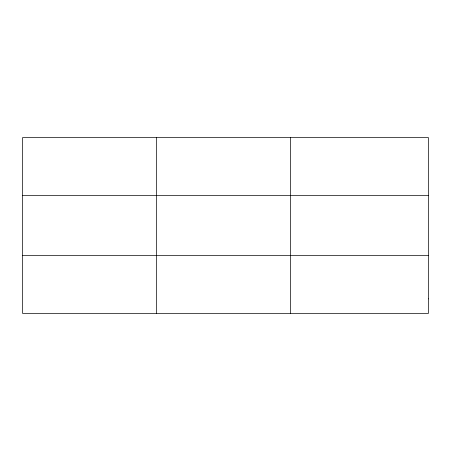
<?xml version="1.0" encoding="UTF-8"?>
<svg xmlns="http://www.w3.org/2000/svg" width="451" height="451" viewBox="0 0 451 451"><rect width="100%" height="100%" fill="white"/><g stroke="black" fill="none" stroke-linecap="round" stroke-linejoin="round"><path stroke-width="0.68" d="M156.497 313.372L156.497 137.628M290.444 313.372L290.444 137.628M22.55 195.621L428.45 195.621M22.55 255.379L428.45 255.379M428.45 298.872L428.45 313.372L22.55 313.372L22.55 137.628L428.45 137.628L428.45 298.872"/></g></svg>
